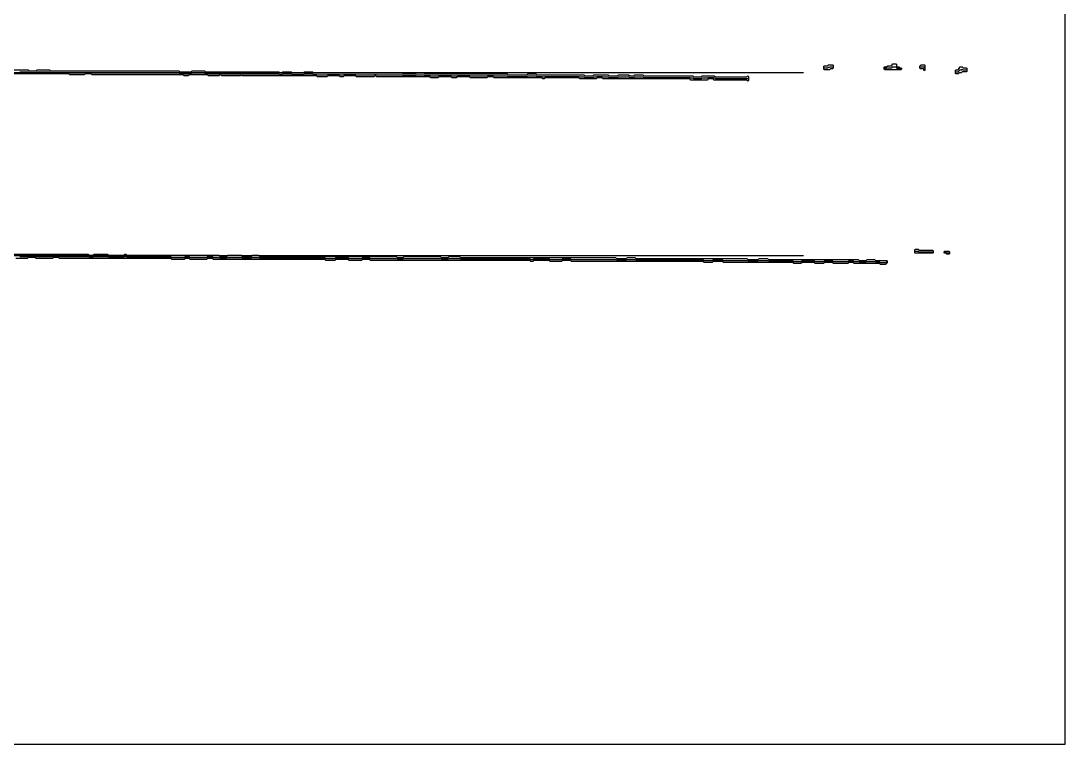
# Model space of a CAD drawing. Extents: x 0 to 57.2, y 0 to 39.6.
# Drawn here: x 28.58 to 57.16, y 0 to 19.8 of the extents above; entities that cross this region are included whole.
import ezdxf

# ---------------------------------------------------------------- set-up
doc = ezdxf.new("R2010")
doc.units = 13
for name, color, linetype in [('DESIGN_SCAN_PATH', 5, 'Continuous'), ('SEM_FRAME', 8, 'Continuous'), ('SEM_OBSERVED_CENTERLINES', 3, 'Continuous'), ('SEM_OBSERVED_CONTOURS', 2, 'Continuous')]:
    doc.layers.add(name, color=color, linetype=linetype)

msp = doc.modelspace()

# ---------------------------------------------------------------- linework, layer by layer
at = {"layer": 'DESIGN_SCAN_PATH'}
for points in [[(0, 18.39269), (50, 18.39269)], [(50, 13.36889), (0, 13.36889)]]:
    msp.add_lwpolyline(points, dxfattribs=at)
at = {"layer": 'SEM_FRAME'}
msp.add_lwpolyline([(0, 0), (57.15968, 0), (57.15968, 39.60429), (0, 39.60429)], close=True, dxfattribs=at)
at = {"layer": 'SEM_OBSERVED_CENTERLINES'}
for points in [[(28.55193, 18.406645), (28.57984, 18.406645), (28.60775, 18.406645), (28.63566, 18.406645), (28.66357, 18.406645), (28.69148, 18.406645), (28.71939, 18.406645), (28.7473, 18.406645), (28.77521, 18.406645), (28.80312, 18.39269), (28.83103, 18.39269), (28.85894, 18.39269), (28.88685, 18.39269), (28.91476, 18.39269), (28.94267, 18.39269), (28.97058, 18.39269), (28.99849, 18.39269), (29.0264, 18.406645), (29.05431, 18.406645), (29.08222, 18.406645), (29.11013, 18.406645), (29.13804, 18.406645), (29.16595, 18.406645), (29.19386, 18.406645), (29.22177, 18.406645), (29.24968, 18.406645), (29.27759, 18.406645), (29.3055, 18.406645), (29.33341, 18.406645), (29.36132, 18.406645), (29.38923, 18.39269), (29.41714, 18.39269), (29.44505, 18.39269), (29.47296, 18.39269), (29.50087, 18.39269), (29.52878, 18.39269), (29.55669, 18.39269), (29.5846, 18.39269), (29.61251, 18.39269), (29.64042, 18.39269), (29.66833, 18.39269), (29.69624, 18.39269), (29.72415, 18.39269), (29.75206, 18.39269), (29.77997, 18.39269), (29.80788, 18.39269), (29.83579, 18.39269), (29.8637, 18.39269), (29.89161, 18.39269), (29.91952, 18.378735), (29.94743, 18.378735), (29.97534, 18.378735), (30.00325, 18.378735), (30.03116, 18.378735), (30.05907, 18.378735), (30.08698, 18.378735), (30.11489, 18.378735), (30.1428, 18.378735), (30.17071, 18.378735), (30.19862, 18.378735), (30.22653, 18.378735), (30.25444, 18.378735), (30.28235, 18.378735), (30.31026, 18.378735), (30.33817, 18.39269), (30.36608, 18.39269), (30.39399, 18.39269), (30.4219, 18.39269), (30.44981, 18.39269), (30.47772, 18.39269), (30.50563, 18.39269), (30.53354, 18.378735), (30.56145, 18.378735), (30.58936, 18.378735), (30.61727, 18.378735), (30.64518, 18.378735), (30.67309, 18.378735), (30.701, 18.378735), (30.72891, 18.378735), (30.75682, 18.378735), (30.78473, 18.378735), (30.81264, 18.378735), (30.84055, 18.378735), (30.86846, 18.378735), (30.89637, 18.378735), (30.92428, 18.378735), (30.95219, 18.378735), (30.9801, 18.378735), (31.00801, 18.378735), (31.03592, 18.378735), (31.06383, 18.378735), (31.09174, 18.378735), (31.11965, 18.378735), (31.14756, 18.378735), (31.17547, 18.378735), (31.20338, 18.378735), (31.23129, 18.378735), (31.2592, 18.378735), (31.28711, 18.378735), (31.31502, 18.378735), (31.34293, 18.378735), (31.37084, 18.378735), (31.39875, 18.378735), (31.42666, 18.378735), (31.45457, 18.378735), (31.48248, 18.378735), (31.51039, 18.378735), (31.5383, 18.378735), (31.56621, 18.378735), (31.59412, 18.378735), (31.62203, 18.378735), (31.64994, 18.378735), (31.67785, 18.378735), (31.70576, 18.378735), (31.73367, 18.378735), (31.76158, 18.378735), (31.78949, 18.378735), (31.8174, 18.378735), (31.84531, 18.378735), (31.87322, 18.378735), (31.90113, 18.378735), (31.92904, 18.378735), (31.95695, 18.378735), (31.98486, 18.378735), (32.01277, 18.378735), (32.04068, 18.378735), (32.06859, 18.378735), (32.0965, 18.378735), (32.12441, 18.378735), (32.15232, 18.378735), (32.18023, 18.378735), (32.20814, 18.378735), (32.23605, 18.378735), (32.26396, 18.378735), (32.29187, 18.378735), (32.31978, 18.378735), (32.34769, 18.378735), (32.3756, 18.378735), (32.40351, 18.378735), (32.43142, 18.378735), (32.45933, 18.378735), (32.48724, 18.378735), (32.51515, 18.378735), (32.54306, 18.378735), (32.57097, 18.378735), (32.59888, 18.378735), (32.62679, 18.378735), (32.6547, 18.378735), (32.68261, 18.378735), (32.71052, 18.378735), (32.73843, 18.378735), (32.76634, 18.378735), (32.79425, 18.378735), (32.82216, 18.378735), (32.85007, 18.378735), (32.87798, 18.378735), (32.90589, 18.378735), (32.9338, 18.36478), (32.96171, 18.36478), (32.98962, 18.36478), (33.01753, 18.36478), (33.04544, 18.350825), (33.07335, 18.350825), (33.10126, 18.350825), (33.12917, 18.350825), (33.15708, 18.350825), (33.18499, 18.36478), (33.2129, 18.36478), (33.24081, 18.36478), (33.26872, 18.378735), (33.29663, 18.378735), (33.32454, 18.378735), (33.35245, 18.378735), (33.38036, 18.378735), (33.40827, 18.378735), (33.43618, 18.378735), (33.46409, 18.378735), (33.492, 18.378735), (33.51991, 18.378735), (33.54782, 18.378735), (33.57573, 18.378735), (33.60364, 18.378735), (33.63155, 18.36478), (33.65946, 18.36478), (33.68737, 18.36478), (33.71528, 18.350825), (33.74319, 18.350825), (33.7711, 18.350825), (33.79901, 18.350825), (33.82692, 18.350825), (33.85483, 18.350825), (33.88274, 18.350825), (33.91065, 18.350825), (33.93856, 18.350825), (33.96647, 18.350825), (33.99438, 18.350825), (34.02229, 18.36478), (34.0502, 18.36478), (34.07811, 18.350825), (34.10602, 18.350825), (34.13393, 18.350825), (34.16184, 18.350825), (34.18975, 18.350825), (34.21766, 18.350825), (34.24557, 18.350825), (34.27348, 18.350825), (34.30139, 18.350825), (34.3293, 18.350825), (34.35721, 18.350825), (34.38512, 18.350825), (34.41303, 18.350825), (34.44094, 18.350825), (34.46885, 18.350825), (34.49676, 18.350825), (34.52467, 18.350825), (34.55258, 18.350825), (34.58049, 18.350825), (34.6084, 18.36478), (34.63631, 18.350825), (34.66422, 18.350825), (34.69213, 18.350825), (34.72004, 18.350825), (34.74795, 18.350825), (34.77586, 18.350825), (34.80377, 18.350825), (34.83168, 18.350825), (34.85959, 18.350825), (34.8875, 18.350825), (34.91541, 18.350825), (34.94332, 18.350825), (34.97123, 18.350825), (34.99914, 18.350825), (35.02705, 18.350825), (35.05496, 18.350825), (35.08287, 18.350825), (35.11078, 18.350825), (35.13869, 18.350825), (35.1666, 18.350825), (35.19451, 18.350825), (35.22242, 18.350825), (35.25033, 18.350825), (35.27824, 18.350825), (35.30615, 18.350825), (35.33406, 18.350825), (35.36197, 18.350825), (35.38988, 18.350825), (35.41779, 18.350825), (35.4457, 18.350825), (35.47361, 18.350825), (35.50152, 18.350825), (35.52943, 18.350825), (35.55734, 18.350825), (35.58525, 18.350825), (35.61316, 18.350825), (35.64107, 18.350825), (35.66898, 18.33687), (35.69689, 18.33687), (35.7248, 18.33687), (35.75271, 18.350825), (35.78062, 18.350825), (35.80853, 18.350825), (35.83644, 18.350825), (35.86435, 18.350825), (35.89226, 18.350825), (35.92017, 18.350825), (35.94808, 18.350825), (35.97599, 18.350825), (36.0039, 18.33687), (36.03181, 18.33687), (36.05972, 18.33687), (36.08763, 18.33687), (36.11554, 18.33687), (36.14345, 18.33687), (36.17136, 18.33687), (36.19927, 18.33687), (36.22718, 18.33687), (36.25509, 18.33687), (36.283, 18.33687), (36.31091, 18.33687), (36.33882, 18.350825), (36.36673, 18.350825), (36.39464, 18.350825), (36.42255, 18.350825), (36.45046, 18.350825), (36.47837, 18.350825), (36.50628, 18.350825), (36.53419, 18.350825), (36.5621, 18.350825), (36.59001, 18.33687), (36.61792, 18.33687), (36.64583, 18.33687), (36.67374, 18.33687), (36.70165, 18.322915), (36.72956, 18.322915), (36.75747, 18.322915), (36.78538, 18.322915), (36.81329, 18.322915), (36.8412, 18.322915), (36.86911, 18.322915), (36.89702, 18.322915), (36.92493, 18.322915), (36.95284, 18.322915), (36.98075, 18.33687), (37.00866, 18.33687), (37.03657, 18.33687), (37.06448, 18.33687), (37.09239, 18.33687), (37.1203, 18.33687), (37.14821, 18.33687), (37.17612, 18.33687), (37.20403, 18.33687), (37.23194, 18.33687), (37.25985, 18.33687), (37.28776, 18.33687), (37.31567, 18.322915), (37.34358, 18.322915), (37.37149, 18.322915), (37.3994, 18.322915), (37.42731, 18.33687), (37.45522, 18.33687), (37.48313, 18.33687), (37.51104, 18.33687), (37.53895, 18.33687), (37.56686, 18.33687), (37.59477, 18.33687), (37.62268, 18.33687), (37.65059, 18.33687), (37.6785, 18.33687), (37.70641, 18.33687), (37.73432, 18.33687), (37.76223, 18.322915), (37.79014, 18.322915), (37.81805, 18.322915), (37.84596, 18.322915), (37.87387, 18.322915), (37.90178, 18.322915), (37.92969, 18.322915), (37.9576, 18.322915), (37.98551, 18.322915), (38.01342, 18.322915), (38.04133, 18.322915), (38.06924, 18.322915), (38.09715, 18.322915), (38.12506, 18.322915), (38.15297, 18.322915), (38.18088, 18.322915), (38.20879, 18.322915), (38.2367, 18.322915), (38.26461, 18.33687), (38.29252, 18.33687), (38.32043, 18.322915), (38.34834, 18.322915), (38.37625, 18.322915), (38.40416, 18.322915), (38.43207, 18.322915), (38.45998, 18.322915), (38.48789, 18.322915), (38.5158, 18.322915), (38.54371, 18.322915), (38.57162, 18.322915), (38.59953, 18.322915), (38.62744, 18.322915), (38.65535, 18.322915), (38.68326, 18.322915), (38.71117, 18.322915), (38.73908, 18.322915), (38.76699, 18.322915), (38.7949, 18.322915), (38.82281, 18.322915), (38.85072, 18.322915), (38.87863, 18.322915), (38.90654, 18.322915), (38.93445, 18.322915), (38.96236, 18.322915), (38.99027, 18.322915), (39.01818, 18.322915), (39.04609, 18.30896), (39.074, 18.30896), (39.10191, 18.30896), (39.12982, 18.30896), (39.15773, 18.30896), (39.18564, 18.30896), (39.21355, 18.30896), (39.24146, 18.30896), (39.26937, 18.30896), (39.29728, 18.30896), (39.32519, 18.30896), (39.3531, 18.30896), (39.38101, 18.30896), (39.40892, 18.322915), (39.43683, 18.322915), (39.46474, 18.322915), (39.49265, 18.322915), (39.52056, 18.322915), (39.54847, 18.322915), (39.57638, 18.322915), (39.60429, 18.322915), (39.6322, 18.30896), (39.66011, 18.30896), (39.68802, 18.30896), (39.71593, 18.30896), (39.74384, 18.30896), (39.77175, 18.30896), (39.79966, 18.295005), (39.82757, 18.295005), (39.85548, 18.295005), (39.88339, 18.295005), (39.9113, 18.295005), (39.93921, 18.295005), (39.96712, 18.295005), (39.99503, 18.295005), (40.02294, 18.30896), (40.05085, 18.30896), (40.07876, 18.30896), (40.10667, 18.30896), (40.13458, 18.30896), (40.16249, 18.30896), (40.1904, 18.30896), (40.21831, 18.30896), (40.24622, 18.30896), (40.27413, 18.30896), (40.30204, 18.30896), (40.32995, 18.30896), (40.35786, 18.30896), (40.38577, 18.295005), (40.41368, 18.295005), (40.44159, 18.295005), (40.4695, 18.295005), (40.49741, 18.295005), (40.52532, 18.30896), (40.55323, 18.30896), (40.58114, 18.30896), (40.60905, 18.30896), (40.63696, 18.30896), (40.66487, 18.30896), (40.69278, 18.30896), (40.72069, 18.30896), (40.7486, 18.30896), (40.77651, 18.30896), (40.80442, 18.30896), (40.83233, 18.30896), (40.86024, 18.30896), (40.88815, 18.295005), (40.91606, 18.295005), (40.94397, 18.295005), (40.97188, 18.295005), (40.99979, 18.295005), (41.0277, 18.295005), (41.05561, 18.295005), (41.08352, 18.295005), (41.11143, 18.295005), (41.13934, 18.295005), (41.16725, 18.295005), (41.19516, 18.295005), (41.22307, 18.295005), (41.25098, 18.295005), (41.27889, 18.295005), (41.3068, 18.295005), (41.33471, 18.295005), (41.36262, 18.30896), (41.39053, 18.30896), (41.41844, 18.30896), (41.44635, 18.30896), (41.47426, 18.30896), (41.50217, 18.30896), (41.53008, 18.295005), (41.55799, 18.295005), (41.5859, 18.295005), (41.61381, 18.295005), (41.64172, 18.295005), (41.66963, 18.295005), (41.69754, 18.295005), (41.72545, 18.295005), (41.75336, 18.295005), (41.78127, 18.295005), (41.80918, 18.295005), (41.83709, 18.295005), (41.865, 18.295005), (41.89291, 18.295005), (41.92082, 18.28105), (41.94873, 18.28105), (41.97664, 18.28105), (42.00455, 18.28105), (42.03246, 18.28105), (42.06037, 18.28105), (42.08828, 18.28105), (42.11619, 18.28105), (42.1441, 18.28105), (42.17201, 18.28105), (42.19992, 18.28105), (42.22783, 18.28105), (42.25574, 18.28105), (42.28365, 18.28105), (42.31156, 18.28105), (42.33947, 18.28105), (42.36738, 18.28105), (42.39529, 18.28105), (42.4232, 18.28105), (42.45111, 18.295005), (42.47902, 18.295005), (42.50693, 18.295005), (42.53484, 18.295005), (42.56275, 18.295005), (42.59066, 18.295005), (42.61857, 18.295005), (42.64648, 18.295005), (42.67439, 18.295005), (42.7023, 18.28105), (42.73021, 18.28105), (42.75812, 18.28105), (42.78603, 18.28105), (42.81394, 18.28105), (42.84185, 18.28105), (42.86976, 18.267095), (42.89767, 18.267095), (42.92558, 18.28105), (42.95349, 18.28105), (42.9814, 18.28105), (43.00931, 18.28105), (43.03722, 18.28105), (43.06513, 18.28105), (43.09304, 18.28105), (43.12095, 18.28105), (43.14886, 18.28105), (43.17677, 18.28105), (43.20468, 18.28105), (43.23259, 18.28105), (43.2605, 18.28105), (43.28841, 18.28105), (43.31632, 18.28105), (43.34423, 18.28105), (43.37214, 18.28105), (43.40005, 18.28105), (43.42796, 18.28105), (43.45587, 18.28105), (43.48378, 18.28105), (43.51169, 18.28105), (43.5396, 18.28105), (43.56751, 18.28105), (43.59542, 18.28105), (43.62333, 18.28105), (43.65124, 18.28105), (43.67915, 18.28105), (43.70706, 18.28105), (43.73497, 18.28105), (43.76288, 18.28105), (43.79079, 18.28105), (43.8187, 18.28105), (43.84661, 18.28105), (43.87452, 18.267095), (43.90243, 18.267095), (43.93034, 18.267095), (43.95825, 18.267095), (43.98616, 18.267095), (44.01407, 18.25314), (44.04198, 18.25314), (44.06989, 18.25314), (44.0978, 18.25314), (44.12571, 18.25314), (44.15362, 18.25314), (44.18153, 18.25314), (44.20944, 18.25314), (44.23735, 18.25314), (44.26526, 18.267095), (44.29317, 18.267095), (44.32108, 18.267095), (44.34899, 18.28105), (44.3769, 18.28105), (44.40481, 18.28105), (44.43272, 18.28105), (44.46063, 18.28105), (44.48854, 18.28105), (44.51645, 18.267095), (44.54436, 18.267095), (44.57227, 18.267095), (44.60018, 18.267095), (44.62809, 18.267095), (44.656, 18.267095), (44.68391, 18.25314), (44.71182, 18.25314), (44.73973, 18.25314), (44.76764, 18.25314), (44.79555, 18.25314), (44.82346, 18.25314), (44.85137, 18.25314), (44.87928, 18.25314), (44.90719, 18.25314), (44.9351, 18.267095), (44.96301, 18.267095), (44.99092, 18.267095), (45.01883, 18.267095), (45.04674, 18.267095), (45.07465, 18.267095), (45.10256, 18.267095), (45.13047, 18.267095), (45.15838, 18.267095), (45.18629, 18.267095), (45.2142, 18.267095), (45.24211, 18.25314), (45.27002, 18.25314), (45.29793, 18.25314), (45.32584, 18.25314), (45.35375, 18.25314), (45.38166, 18.267095), (45.40957, 18.267095), (45.43748, 18.267095), (45.46539, 18.267095), (45.4933, 18.267095), (45.52121, 18.267095), (45.54912, 18.267095), (45.57703, 18.267095), (45.60494, 18.267095), (45.63285, 18.25314), (45.66076, 18.25314), (45.68867, 18.25314), (45.71658, 18.25314), (45.74449, 18.25314), (45.7724, 18.25314), (45.80031, 18.25314), (45.82822, 18.25314), (45.85613, 18.25314), (45.88404, 18.25314), (45.91195, 18.25314), (45.93986, 18.25314), (45.96777, 18.25314), (45.99568, 18.25314), (46.02359, 18.25314), (46.0515, 18.25314), (46.07941, 18.25314), (46.10732, 18.25314), (46.13523, 18.25314), (46.16314, 18.25314), (46.19105, 18.25314), (46.21896, 18.25314), (46.24687, 18.25314), (46.27478, 18.25314), (46.30269, 18.25314), (46.3306, 18.25314), (46.35851, 18.25314), (46.38642, 18.25314), (46.41433, 18.25314), (46.44224, 18.25314), (46.47015, 18.25314), (46.49806, 18.25314), (46.52597, 18.25314), (46.55388, 18.25314), (46.58179, 18.25314), (46.6097, 18.25314), (46.63761, 18.25314), (46.66552, 18.25314), (46.69343, 18.25314), (46.72134, 18.25314), (46.74925, 18.25314), (46.77716, 18.25314), (46.80507, 18.25314), (46.83298, 18.25314), (46.86089, 18.25314), (46.8888, 18.25314), (46.91671, 18.239185), (46.94462, 18.239185), (46.97253, 18.239185), (47.00044, 18.22523), (47.02835, 18.22523), (47.05626, 18.22523), (47.08417, 18.22523), (47.11208, 18.22523), (47.13999, 18.22523), (47.1679, 18.22523), (47.19581, 18.22523), (47.22372, 18.239185), (47.25163, 18.239185), (47.27954, 18.239185), (47.30745, 18.239185), (47.33536, 18.239185), (47.36327, 18.239185), (47.39118, 18.25314), (47.41909, 18.25314), (47.447, 18.25314), (47.47491, 18.25314), (47.50282, 18.25314), (47.53073, 18.25314), (47.55864, 18.239185), (47.58655, 18.22523), (47.61446, 18.22523), (47.64237, 18.22523), (47.67028, 18.22523), (47.69819, 18.22523), (47.7261, 18.22523), (47.75401, 18.22523), (47.78192, 18.22523), (47.80983, 18.22523), (47.83774, 18.22523), (47.86565, 18.22523), (47.89356, 18.22523), (47.92147, 18.22523), (47.94938, 18.22523), (47.97729, 18.22523), (48.0052, 18.22523), (48.03311, 18.22523), (48.06102, 18.22523), (48.08893, 18.22523), (48.11684, 18.22523), (48.14475, 18.22523), (48.17266, 18.22523), (48.20057, 18.22523), (48.22848, 18.22523), (48.25639, 18.22523), (48.2843, 18.22523), (48.31221, 18.22523), (48.34012, 18.22523), (48.36803, 18.22523), (48.39594, 18.22523), (48.42385, 18.22523), (48.45176, 18.22523), (48.47967, 18.22523)], [(50.57292, 18.518285), (50.60083, 18.518285), (50.62874, 18.518285), (50.65665, 18.518285), (50.68456, 18.53224), (50.71247, 18.53224), (50.74038, 18.546195), (50.76829, 18.546195), (50.7962, 18.546195)], [(52.21961, 18.50433), (52.24752, 18.50433), (52.27543, 18.50433), (52.30334, 18.518285), (52.33125, 18.518285), (52.35916, 18.518285), (52.38707, 18.518285), (52.41498, 18.518285), (52.44289, 18.546195), (52.4708, 18.546195), (52.49871, 18.546195), (52.52662, 18.546195), (52.55453, 18.50433), (52.58244, 18.50433), (52.61035, 18.50433), (52.63826, 18.490375), (52.66617, 18.490375)], [(53.19646, 18.53224), (53.22437, 18.546195), (53.25228, 18.546195), (53.28019, 18.546195), (53.3081, 18.518285)], [(54.17331, 18.406645), (54.20122, 18.406645), (54.22913, 18.406645), (54.25704, 18.434555), (54.28495, 18.462465), (54.31286, 18.462465), (54.34077, 18.47642), (54.36868, 18.462465), (54.39659, 18.462465), (54.4245, 18.462465), (54.45241, 18.462465)], [(53.05691, 13.494485), (53.08482, 13.494485), (53.11273, 13.494485), (53.14064, 13.494485), (53.16855, 13.48053), (53.19646, 13.48053), (53.22437, 13.48053), (53.25228, 13.48053), (53.28019, 13.48053), (53.3081, 13.48053), (53.33601, 13.48053), (53.36392, 13.48053), (53.39183, 13.48053), (53.41974, 13.48053), (53.44765, 13.48053), (53.47556, 13.48053), (53.50347, 13.48053), (53.53138, 13.48053)], [(53.8663, 13.466575), (53.89421, 13.466575), (53.92212, 13.45262), (53.95003, 13.45262), (53.97794, 13.45262)], [(28.55193, 13.354935), (28.57984, 13.354935), (28.60775, 13.354935), (28.63566, 13.354935), (28.66357, 13.354935), (28.69148, 13.354935), (28.71939, 13.354935), (28.7473, 13.354935), (28.77521, 13.36889), (28.80312, 13.36889), (28.83103, 13.36889), (28.85894, 13.36889), (28.88685, 13.36889), (28.91476, 13.36889), (28.94267, 13.36889), (28.97058, 13.36889), (28.99849, 13.354935), (29.0264, 13.354935), (29.05431, 13.354935), (29.08222, 13.354935), (29.11013, 13.354935), (29.13804, 13.354935), (29.16595, 13.354935), (29.19386, 13.354935), (29.22177, 13.354935), (29.24968, 13.354935), (29.27759, 13.354935), (29.3055, 13.354935), (29.33341, 13.354935), (29.36132, 13.354935), (29.38923, 13.354935), (29.41714, 13.354935), (29.44505, 13.354935), (29.47296, 13.36889), (29.50087, 13.36889), (29.52878, 13.36889), (29.55669, 13.36889), (29.5846, 13.36889), (29.61251, 13.36889), (29.64042, 13.354935), (29.66833, 13.354935), (29.69624, 13.354935), (29.72415, 13.354935), (29.75206, 13.354935), (29.77997, 13.354935), (29.80788, 13.354935), (29.83579, 13.354935), (29.8637, 13.354935), (29.89161, 13.354935), (29.91952, 13.354935), (29.94743, 13.354935), (29.97534, 13.354935), (30.00325, 13.354935), (30.03116, 13.354935), (30.05907, 13.354935), (30.08698, 13.354935), (30.11489, 13.354935), (30.1428, 13.354935), (30.17071, 13.354935), (30.19862, 13.354935), (30.22653, 13.354935), (30.25444, 13.354935), (30.28235, 13.354935), (30.31026, 13.354935), (30.33817, 13.354935), (30.36608, 13.354935), (30.39399, 13.354935), (30.4219, 13.354935), (30.44981, 13.34098), (30.47772, 13.34098), (30.50563, 13.34098), (30.53354, 13.34098), (30.56145, 13.34098), (30.58936, 13.354935), (30.61727, 13.354935), (30.64518, 13.354935), (30.67309, 13.354935), (30.701, 13.354935), (30.72891, 13.354935), (30.75682, 13.354935), (30.78473, 13.354935), (30.81264, 13.354935), (30.84055, 13.354935), (30.86846, 13.354935), (30.89637, 13.354935), (30.92428, 13.354935), (30.95219, 13.354935), (30.9801, 13.34098), (31.00801, 13.34098), (31.03592, 13.34098), (31.06383, 13.34098), (31.09174, 13.34098), (31.11965, 13.34098), (31.14756, 13.34098), (31.17547, 13.34098), (31.20338, 13.34098), (31.23129, 13.34098), (31.2592, 13.34098), (31.28711, 13.34098), (31.31502, 13.34098), (31.34293, 13.34098), (31.37084, 13.34098), (31.39875, 13.34098), (31.42666, 13.354935), (31.45457, 13.354935), (31.48248, 13.34098), (31.51039, 13.34098), (31.5383, 13.34098), (31.56621, 13.34098), (31.59412, 13.34098), (31.62203, 13.34098), (31.64994, 13.34098), (31.67785, 13.34098), (31.70576, 13.34098), (31.73367, 13.34098), (31.76158, 13.34098), (31.78949, 13.34098), (31.8174, 13.34098), (31.84531, 13.34098), (31.87322, 13.34098), (31.90113, 13.34098), (31.92904, 13.34098), (31.95695, 13.34098), (31.98486, 13.34098), (32.01277, 13.34098), (32.04068, 13.34098), (32.06859, 13.34098), (32.0965, 13.34098), (32.12441, 13.34098), (32.15232, 13.34098), (32.18023, 13.34098), (32.20814, 13.34098), (32.23605, 13.34098), (32.26396, 13.34098), (32.29187, 13.34098), (32.31978, 13.34098), (32.34769, 13.34098), (32.3756, 13.34098), (32.40351, 13.34098), (32.43142, 13.34098), (32.45933, 13.34098), (32.48724, 13.34098), (32.51515, 13.34098), (32.54306, 13.34098), (32.57097, 13.34098), (32.59888, 13.34098), (32.62679, 13.34098), (32.6547, 13.34098), (32.68261, 13.34098), (32.71052, 13.327025), (32.73843, 13.327025), (32.76634, 13.327025), (32.79425, 13.327025), (32.82216, 13.327025), (32.85007, 13.327025), (32.87798, 13.327025), (32.90589, 13.327025), (32.9338, 13.327025), (32.96171, 13.327025), (32.98962, 13.327025), (33.01753, 13.327025), (33.04544, 13.327025), (33.07335, 13.34098), (33.10126, 13.34098), (33.12917, 13.34098), (33.15708, 13.34098), (33.18499, 13.34098), (33.2129, 13.327025), (33.24081, 13.327025), (33.26872, 13.327025), (33.29663, 13.327025), (33.32454, 13.327025), (33.35245, 13.327025), (33.38036, 13.327025), (33.40827, 13.327025), (33.43618, 13.327025), (33.46409, 13.327025), (33.492, 13.327025), (33.51991, 13.327025), (33.54782, 13.327025), (33.57573, 13.327025), (33.60364, 13.327025), (33.63155, 13.327025), (33.65946, 13.327025), (33.68737, 13.34098), (33.71528, 13.34098), (33.74319, 13.34098), (33.7711, 13.34098), (33.79901, 13.34098), (33.82692, 13.34098), (33.85483, 13.327025), (33.88274, 13.327025), (33.91065, 13.327025), (33.93856, 13.327025), (33.96647, 13.327025), (33.99438, 13.327025), (34.02229, 13.31307), (34.0502, 13.31307), (34.07811, 13.31307), (34.10602, 13.31307), (34.13393, 13.31307), (34.16184, 13.31307), (34.18975, 13.31307), (34.21766, 13.31307), (34.24557, 13.327025), (34.27348, 13.327025), (34.30139, 13.327025), (34.3293, 13.327025), (34.35721, 13.327025), (34.38512, 13.327025), (34.41303, 13.327025), (34.44094, 13.327025), (34.46885, 13.327025), (34.49676, 13.327025), (34.52467, 13.327025), (34.55258, 13.327025), (34.58049, 13.327025), (34.6084, 13.327025), (34.63631, 13.31307), (34.66422, 13.31307), (34.69213, 13.31307), (34.72004, 13.31307), (34.74795, 13.31307), (34.77586, 13.31307), (34.80377, 13.31307), (34.83168, 13.31307), (34.85959, 13.31307), (34.8875, 13.31307), (34.91541, 13.327025), (34.94332, 13.327025), (34.97123, 13.327025), (34.99914, 13.327025), (35.02705, 13.327025), (35.05496, 13.327025), (35.08287, 13.327025), (35.11078, 13.31307), (35.13869, 13.31307), (35.1666, 13.31307), (35.19451, 13.31307), (35.22242, 13.31307), (35.25033, 13.31307), (35.27824, 13.31307), (35.30615, 13.31307), (35.33406, 13.31307), (35.36197, 13.31307), (35.38988, 13.31307), (35.41779, 13.31307), (35.4457, 13.31307), (35.47361, 13.31307), (35.50152, 13.31307), (35.52943, 13.31307), (35.55734, 13.31307), (35.58525, 13.31307), (35.61316, 13.31307), (35.64107, 13.31307), (35.66898, 13.31307), (35.69689, 13.31307), (35.7248, 13.31307), (35.75271, 13.31307), (35.78062, 13.31307), (35.80853, 13.31307), (35.83644, 13.31307), (35.86435, 13.31307), (35.89226, 13.31307), (35.92017, 13.31307), (35.94808, 13.31307), (35.97599, 13.31307), (36.0039, 13.31307), (36.03181, 13.31307), (36.05972, 13.31307), (36.08763, 13.31307), (36.11554, 13.31307), (36.14345, 13.31307), (36.17136, 13.31307), (36.19927, 13.31307), (36.22718, 13.31307), (36.25509, 13.31307), (36.283, 13.31307), (36.31091, 13.31307), (36.33882, 13.31307), (36.36673, 13.31307), (36.39464, 13.31307), (36.42255, 13.31307), (36.45046, 13.31307), (36.47837, 13.31307), (36.50628, 13.31307), (36.53419, 13.31307), (36.5621, 13.31307), (36.59001, 13.31307), (36.61792, 13.31307), (36.64583, 13.31307), (36.67374, 13.31307), (36.70165, 13.31307), (36.72956, 13.31307), (36.75747, 13.31307), (36.78538, 13.31307), (36.81329, 13.31307), (36.8412, 13.31307), (36.86911, 13.31307), (36.89702, 13.31307), (36.92493, 13.299115), (36.95284, 13.299115), (36.98075, 13.299115), (37.00866, 13.299115), (37.03657, 13.299115), (37.06448, 13.299115), (37.09239, 13.299115), (37.1203, 13.299115), (37.14821, 13.299115), (37.17612, 13.299115), (37.20403, 13.31307), (37.23194, 13.31307), (37.25985, 13.31307), (37.28776, 13.31307), (37.31567, 13.31307), (37.34358, 13.31307), (37.37149, 13.31307), (37.3994, 13.31307), (37.42731, 13.31307), (37.45522, 13.31307), (37.48313, 13.31307), (37.51104, 13.31307), (37.53895, 13.31307), (37.56686, 13.299115), (37.59477, 13.299115), (37.62268, 13.299115), (37.65059, 13.299115), (37.6785, 13.299115), (37.70641, 13.299115), (37.73432, 13.299115), (37.76223, 13.299115), (37.79014, 13.299115), (37.81805, 13.299115), (37.84596, 13.299115), (37.87387, 13.299115), (37.90178, 13.299115), (37.92969, 13.31307), (37.9576, 13.31307), (37.98551, 13.31307), (38.01342, 13.31307), (38.04133, 13.31307), (38.06924, 13.31307), (38.09715, 13.31307), (38.12506, 13.31307), (38.15297, 13.299115), (38.18088, 13.299115), (38.20879, 13.299115), (38.2367, 13.299115), (38.26461, 13.299115), (38.29252, 13.299115), (38.32043, 13.299115), (38.34834, 13.299115), (38.37625, 13.299115), (38.40416, 13.299115), (38.43207, 13.299115), (38.45998, 13.299115), (38.48789, 13.299115), (38.5158, 13.299115), (38.54371, 13.299115), (38.57162, 13.299115), (38.59953, 13.299115), (38.62744, 13.299115), (38.65535, 13.299115), (38.68326, 13.299115), (38.71117, 13.299115), (38.73908, 13.299115), (38.76699, 13.299115), (38.7949, 13.299115), (38.82281, 13.299115), (38.85072, 13.299115), (38.87863, 13.28516), (38.90654, 13.28516), (38.93445, 13.28516), (38.96236, 13.28516), (38.99027, 13.28516), (39.01818, 13.28516), (39.04609, 13.28516), (39.074, 13.299115), (39.10191, 13.299115), (39.12982, 13.299115), (39.15773, 13.299115), (39.18564, 13.299115), (39.21355, 13.299115), (39.24146, 13.299115), (39.26937, 13.299115), (39.29728, 13.299115), (39.32519, 13.299115), (39.3531, 13.299115), (39.38101, 13.299115), (39.40892, 13.299115), (39.43683, 13.299115), (39.46474, 13.299115), (39.49265, 13.299115), (39.52056, 13.299115), (39.54847, 13.299115), (39.57638, 13.299115), (39.60429, 13.299115), (39.6322, 13.299115), (39.66011, 13.299115), (39.68802, 13.299115), (39.71593, 13.299115), (39.74384, 13.299115), (39.77175, 13.299115), (39.79966, 13.299115), (39.82757, 13.299115), (39.85548, 13.299115), (39.88339, 13.299115), (39.9113, 13.299115), (39.93921, 13.299115), (39.96712, 13.299115), (39.99503, 13.299115), (40.02294, 13.299115), (40.05085, 13.299115), (40.07876, 13.28516), (40.10667, 13.28516), (40.13458, 13.28516), (40.16249, 13.28516), (40.1904, 13.28516), (40.21831, 13.28516), (40.24622, 13.28516), (40.27413, 13.28516), (40.30204, 13.299115), (40.32995, 13.299115), (40.35786, 13.299115), (40.38577, 13.299115), (40.41368, 13.299115), (40.44159, 13.299115), (40.4695, 13.299115), (40.49741, 13.299115), (40.52532, 13.299115), (40.55323, 13.299115), (40.58114, 13.299115), (40.60905, 13.28516), (40.63696, 13.28516), (40.66487, 13.28516), (40.69278, 13.28516), (40.72069, 13.28516), (40.7486, 13.28516), (40.77651, 13.28516), (40.80442, 13.28516), (40.83233, 13.28516), (40.86024, 13.28516), (40.88815, 13.28516), (40.91606, 13.28516), (40.94397, 13.28516), (40.97188, 13.28516), (40.99979, 13.28516), (41.0277, 13.28516), (41.05561, 13.28516), (41.08352, 13.28516), (41.11143, 13.28516), (41.13934, 13.28516), (41.16725, 13.28516), (41.19516, 13.28516), (41.22307, 13.28516), (41.25098, 13.28516), (41.27889, 13.28516), (41.3068, 13.28516), (41.33471, 13.28516), (41.36262, 13.28516), (41.39053, 13.28516), (41.41844, 13.28516), (41.44635, 13.28516), (41.47426, 13.28516), (41.50217, 13.28516), (41.53008, 13.28516), (41.55799, 13.28516), (41.5859, 13.28516), (41.61381, 13.28516), (41.64172, 13.28516), (41.66963, 13.28516), (41.69754, 13.28516), (41.72545, 13.28516), (41.75336, 13.28516), (41.78127, 13.28516), (41.80918, 13.28516), (41.83709, 13.28516), (41.865, 13.28516), (41.89291, 13.28516), (41.92082, 13.28516), (41.94873, 13.28516), (41.97664, 13.28516), (42.00455, 13.28516), (42.03246, 13.28516), (42.06037, 13.28516), (42.08828, 13.28516), (42.11619, 13.28516), (42.1441, 13.28516), (42.17201, 13.28516), (42.19992, 13.28516), (42.22783, 13.28516), (42.25574, 13.28516), (42.28365, 13.28516), (42.31156, 13.28516), (42.33947, 13.28516), (42.36738, 13.28516), (42.39529, 13.28516), (42.4232, 13.28516), (42.45111, 13.28516), (42.47902, 13.28516), (42.50693, 13.28516), (42.53484, 13.271205), (42.56275, 13.271205), (42.59066, 13.271205), (42.61857, 13.28516), (42.64648, 13.28516), (42.67439, 13.28516), (42.7023, 13.28516), (42.73021, 13.28516), (42.75812, 13.28516), (42.78603, 13.28516), (42.81394, 13.28516), (42.84185, 13.28516), (42.86976, 13.28516), (42.89767, 13.28516), (42.92558, 13.28516), (42.95349, 13.28516), (42.9814, 13.28516), (43.00931, 13.28516), (43.03722, 13.28516), (43.06513, 13.271205), (43.09304, 13.271205), (43.12095, 13.271205), (43.14886, 13.271205), (43.17677, 13.271205), (43.20468, 13.271205), (43.23259, 13.271205), (43.2605, 13.271205), (43.28841, 13.271205), (43.31632, 13.271205), (43.34423, 13.271205), (43.37214, 13.271205), (43.40005, 13.28516), (43.42796, 13.28516), (43.45587, 13.28516), (43.48378, 13.28516), (43.51169, 13.28516), (43.5396, 13.28516), (43.56751, 13.28516), (43.59542, 13.28516), (43.62333, 13.28516), (43.65124, 13.271205), (43.67915, 13.271205), (43.70706, 13.271205), (43.73497, 13.271205), (43.76288, 13.271205), (43.79079, 13.271205), (43.8187, 13.271205), (43.84661, 13.271205), (43.87452, 13.271205), (43.90243, 13.271205), (43.93034, 13.271205), (43.95825, 13.271205), (43.98616, 13.271205), (44.01407, 13.271205), (44.04198, 13.271205), (44.06989, 13.271205), (44.0978, 13.271205), (44.12571, 13.271205), (44.15362, 13.271205), (44.18153, 13.271205), (44.20944, 13.271205), (44.23735, 13.271205), (44.26526, 13.271205), (44.29317, 13.271205), (44.32108, 13.271205), (44.34899, 13.271205), (44.3769, 13.271205), (44.40481, 13.271205), (44.43272, 13.271205), (44.46063, 13.271205), (44.48854, 13.271205), (44.51645, 13.271205), (44.54436, 13.271205), (44.57227, 13.271205), (44.60018, 13.271205), (44.62809, 13.271205), (44.656, 13.271205), (44.68391, 13.271205), (44.71182, 13.271205), (44.73973, 13.271205), (44.76764, 13.271205), (44.79555, 13.271205), (44.82346, 13.271205), (44.85137, 13.271205), (44.87928, 13.25725), (44.90719, 13.25725), (44.9351, 13.25725), (44.96301, 13.25725), (44.99092, 13.25725), (45.01883, 13.25725), (45.04674, 13.25725), (45.07465, 13.25725), (45.10256, 13.25725), (45.13047, 13.25725), (45.15838, 13.25725), (45.18629, 13.271205), (45.2142, 13.271205), (45.24211, 13.271205), (45.27002, 13.271205), (45.29793, 13.271205), (45.32584, 13.271205), (45.35375, 13.271205), (45.38166, 13.271205), (45.40957, 13.25725), (45.43748, 13.25725), (45.46539, 13.25725), (45.4933, 13.25725), (45.52121, 13.25725), (45.54912, 13.25725), (45.57703, 13.25725), (45.60494, 13.25725), (45.63285, 13.25725), (45.66076, 13.25725), (45.68867, 13.25725), (45.71658, 13.25725), (45.74449, 13.25725), (45.7724, 13.25725), (45.80031, 13.25725), (45.82822, 13.25725), (45.85613, 13.25725), (45.88404, 13.25725), (45.91195, 13.25725), (45.93986, 13.25725), (45.96777, 13.25725), (45.99568, 13.25725), (46.02359, 13.25725), (46.0515, 13.25725), (46.07941, 13.25725), (46.10732, 13.25725), (46.13523, 13.25725), (46.16314, 13.25725), (46.19105, 13.25725), (46.21896, 13.25725), (46.24687, 13.25725), (46.27478, 13.25725), (46.30269, 13.25725), (46.3306, 13.25725), (46.35851, 13.25725), (46.38642, 13.25725), (46.41433, 13.25725), (46.44224, 13.25725), (46.47015, 13.25725), (46.49806, 13.25725), (46.52597, 13.25725), (46.55388, 13.25725), (46.58179, 13.25725), (46.6097, 13.25725), (46.63761, 13.25725), (46.66552, 13.25725), (46.69343, 13.25725), (46.72134, 13.25725), (46.74925, 13.25725), (46.77716, 13.25725), (46.80507, 13.25725), (46.83298, 13.25725), (46.86089, 13.25725), (46.8888, 13.25725), (46.91671, 13.25725), (46.94462, 13.25725), (46.97253, 13.25725), (47.00044, 13.25725), (47.02835, 13.25725), (47.05626, 13.25725), (47.08417, 13.25725), (47.11208, 13.25725), (47.13999, 13.25725), (47.1679, 13.25725), (47.19581, 13.25725), (47.22372, 13.25725), (47.25163, 13.25725), (47.27954, 13.243295), (47.30745, 13.243295), (47.33536, 13.243295), (47.36327, 13.243295), (47.39118, 13.243295), (47.41909, 13.243295), (47.447, 13.243295), (47.47491, 13.243295), (47.50282, 13.243295), (47.53073, 13.25725), (47.55864, 13.25725), (47.58655, 13.25725), (47.61446, 13.25725), (47.64237, 13.25725), (47.67028, 13.25725), (47.69819, 13.25725), (47.7261, 13.25725), (47.75401, 13.25725), (47.78192, 13.25725), (47.80983, 13.243295), (47.83774, 13.243295), (47.86565, 13.243295), (47.89356, 13.243295), (47.92147, 13.243295), (47.94938, 13.243295), (47.97729, 13.243295), (48.0052, 13.243295), (48.03311, 13.243295), (48.06102, 13.243295), (48.08893, 13.243295), (48.11684, 13.243295), (48.14475, 13.243295), (48.17266, 13.243295), (48.20057, 13.243295), (48.22848, 13.243295), (48.25639, 13.243295), (48.2843, 13.243295), (48.31221, 13.243295), (48.34012, 13.243295), (48.36803, 13.243295), (48.39594, 13.243295), (48.42385, 13.243295), (48.45176, 13.243295), (48.47967, 13.22934), (48.50758, 13.22934), (48.53549, 13.22934), (48.5634, 13.22934), (48.59131, 13.22934), (48.61922, 13.22934), (48.64713, 13.22934), (48.67504, 13.22934), (48.70295, 13.22934), (48.73086, 13.22934), (48.75877, 13.22934), (48.78668, 13.243295), (48.81459, 13.243295), (48.8425, 13.243295), (48.87041, 13.243295), (48.89832, 13.243295), (48.92623, 13.243295), (48.95414, 13.243295), (48.98205, 13.243295), (49.00996, 13.243295), (49.03787, 13.22934), (49.06578, 13.22934), (49.09369, 13.22934), (49.1216, 13.22934), (49.14951, 13.22934), (49.17742, 13.22934), (49.20533, 13.22934), (49.23324, 13.22934), (49.26115, 13.22934), (49.28906, 13.22934), (49.31697, 13.22934), (49.34488, 13.22934), (49.37279, 13.22934), (49.4007, 13.22934), (49.42861, 13.22934), (49.45652, 13.22934), (49.48443, 13.22934), (49.51234, 13.22934), (49.54025, 13.22934), (49.56816, 13.22934), (49.59607, 13.22934), (49.62398, 13.22934), (49.65189, 13.22934), (49.6798, 13.22934), (49.70771, 13.22934), (49.73562, 13.215385), (49.76353, 13.215385), (49.79144, 13.215385), (49.81935, 13.215385), (49.84726, 13.215385), (49.87517, 13.215385), (49.90308, 13.215385), (49.93099, 13.215385), (49.9589, 13.22934), (49.98681, 13.22934), (50.01472, 13.22934), (50.04263, 13.22934), (50.07054, 13.22934), (50.09845, 13.22934), (50.12636, 13.22934), (50.15427, 13.22934), (50.18218, 13.22934), (50.21009, 13.22934), (50.238, 13.22934), (50.26591, 13.22934), (50.29382, 13.22934), (50.32173, 13.215385), (50.34964, 13.215385), (50.37755, 13.215385), (50.40546, 13.215385), (50.43337, 13.215385), (50.46128, 13.215385), (50.48919, 13.215385), (50.5171, 13.215385), (50.54501, 13.215385), (50.57292, 13.22934), (50.60083, 13.22934), (50.62874, 13.22934), (50.65665, 13.22934), (50.68456, 13.22934), (50.71247, 13.22934), (50.74038, 13.22934), (50.76829, 13.22934), (50.7962, 13.22934), (50.82411, 13.215385), (50.85202, 13.215385), (50.87993, 13.215385), (50.90784, 13.215385), (50.93575, 13.215385), (50.96366, 13.215385), (50.99157, 13.215385), (51.01948, 13.215385), (51.04739, 13.215385), (51.0753, 13.215385), (51.10321, 13.215385), (51.13112, 13.215385), (51.15903, 13.215385), (51.18694, 13.215385), (51.21485, 13.215385), (51.24276, 13.22934), (51.27067, 13.22934), (51.29858, 13.22934), (51.32649, 13.22934), (51.3544, 13.22934), (51.38231, 13.215385), (51.41022, 13.215385), (51.43813, 13.215385), (51.46604, 13.215385), (51.49395, 13.215385), (51.52186, 13.20143), (51.54977, 13.20143), (51.57768, 13.20143), (51.60559, 13.20143), (51.6335, 13.20143), (51.66141, 13.20143), (51.68932, 13.20143), (51.71723, 13.20143), (51.74514, 13.215385), (51.77305, 13.215385), (51.80096, 13.215385), (51.82887, 13.215385), (51.85678, 13.215385), (51.88469, 13.215385), (51.9126, 13.215385), (51.94051, 13.215385), (51.96842, 13.20143), (51.99633, 13.20143), (52.02424, 13.20143), (52.05215, 13.20143), (52.08006, 13.20143), (52.10797, 13.187475), (52.13588, 13.187475), (52.16379, 13.187475), (52.1917, 13.187475), (52.21961, 13.187475), (52.24752, 13.187475), (52.27543, 13.20143)]]:
    msp.add_lwpolyline(points, dxfattribs=at)
at = {"layer": 'SEM_OBSERVED_CONTOURS'}
for points in [[(50.71247, 18.462465), (50.57292, 18.462465), (50.558965, 18.47642), (50.558965, 18.56015), (50.57292, 18.574105), (50.65665, 18.574105), (50.68456, 18.602015), (50.7962, 18.602015), (50.810155, 18.58806), (50.810155, 18.50433), (50.7962, 18.490375), (50.74038, 18.490375)], [(52.66617, 18.462465), (52.21961, 18.462465), (52.205655, 18.47642), (52.205655, 18.53224), (52.21961, 18.546195), (52.27543, 18.546195), (52.30334, 18.574105), (52.41498, 18.574105), (52.428935, 18.58806), (52.428935, 18.61597), (52.44289, 18.629925), (52.52662, 18.629925), (52.540575, 18.61597), (52.540575, 18.56015), (52.55453, 18.546195), (52.61035, 18.546195), (52.63826, 18.518285), (52.66617, 18.518285), (52.680125, 18.50433), (52.680125, 18.47642)], [(53.3081, 18.434555), (53.294145, 18.44851), (53.294145, 18.47642), (53.28019, 18.490375), (53.19646, 18.490375), (53.182505, 18.50433), (53.182505, 18.56015), (53.22437, 18.602015), (53.3081, 18.602015), (53.322055, 18.58806), (53.322055, 18.44851)], [(54.22913, 18.350825), (54.17331, 18.350825), (54.159355, 18.36478), (54.159355, 18.44851), (54.17331, 18.462465), (54.22913, 18.462465), (54.270995, 18.50433), (54.270995, 18.53224), (54.28495, 18.546195), (54.34077, 18.546195), (54.36868, 18.518285), (54.45241, 18.518285), (54.466365, 18.50433), (54.466365, 18.4206), (54.45241, 18.406645), (54.34077, 18.406645), (54.31286, 18.378735), (54.25704, 18.378735)], [(53.53138, 13.438665), (53.05691, 13.438665), (53.042955, 13.45262), (53.042955, 13.53635), (53.05691, 13.550305), (53.14064, 13.550305), (53.16855, 13.522395), (53.53138, 13.522395), (53.545335, 13.50844), (53.545335, 13.45262)], [(53.97794, 13.410755), (53.92212, 13.410755), (53.89421, 13.438665), (53.8663, 13.438665), (53.852345, 13.45262), (53.852345, 13.48053), (53.8663, 13.494485), (53.97794, 13.494485), (53.991895, 13.48053), (53.991895, 13.42471)]]:
    msp.add_lwpolyline(points, close=True, dxfattribs=at)
for points in [[(26.31913, 18.462465), (28.77521, 18.462465), (28.80312, 18.434555), (28.99849, 18.434555), (29.0264, 18.462465), (29.36132, 18.462465), (29.38923, 18.434555), (32.90589, 18.434555), (32.9338, 18.406645), (33.24081, 18.406645), (33.26872, 18.434555), (33.60364, 18.434555), (33.63155, 18.406645), (35.64107, 18.406645), (35.66898, 18.378735), (35.7248, 18.378735), (35.75271, 18.406645), (35.97599, 18.406645), (36.0039, 18.378735), (36.31091, 18.378735), (36.33882, 18.406645), (36.5621, 18.406645), (36.59001, 18.378735), (39.01818, 18.378735), (39.04609, 18.350825), (39.38101, 18.350825), (39.40892, 18.378735), (39.60429, 18.378735), (39.6322, 18.350825), (41.89291, 18.350825), (41.92082, 18.322915), (42.4232, 18.322915), (42.45111, 18.350825), (42.67439, 18.350825), (42.7023, 18.322915), (43.98616, 18.322915), (44.01407, 18.295005), (44.23735, 18.295005), (44.26526, 18.322915), (44.656, 18.322915), (44.68391, 18.295005), (44.90719, 18.295005), (44.9351, 18.322915), (45.2142, 18.322915), (45.24211, 18.295005), (45.35375, 18.295005), (45.38166, 18.322915), (45.60494, 18.322915), (45.63285, 18.295005), (46.97253, 18.295005), (47.00044, 18.267095), (47.19581, 18.267095), (47.22372, 18.295005), (47.55864, 18.295005), (47.58655, 18.267095), (48.45176, 18.267095), (48.47967, 18.295005), (48.493625, 18.28105), (48.493625, 18.16941), (48.47967, 18.155455), (48.45176, 18.183365), (47.55864, 18.183365), (47.53073, 18.211275), (47.39118, 18.211275), (47.36327, 18.183365), (46.91671, 18.183365), (46.8888, 18.211275), (44.51645, 18.211275), (44.48854, 18.239185), (44.34899, 18.239185), (44.32108, 18.211275), (43.87452, 18.211275), (43.84661, 18.239185), (42.92558, 18.239185), (42.89767, 18.211275), (42.86976, 18.211275), (42.84185, 18.239185), (41.53008, 18.239185), (41.50217, 18.267095), (41.36262, 18.267095), (41.33471, 18.239185), (40.88815, 18.239185), (40.86024, 18.267095), (40.52532, 18.267095), (40.49741, 18.239185), (40.38577, 18.239185), (40.35786, 18.267095), (40.02294, 18.267095), (39.99503, 18.239185), (39.79966, 18.239185), (39.77175, 18.267095), (38.32043, 18.267095), (38.29252, 18.295005), (38.26461, 18.295005), (38.2367, 18.267095), (37.76223, 18.267095), (37.73432, 18.295005), (37.42731, 18.295005), (37.3994, 18.267095), (37.31567, 18.267095), (37.28776, 18.295005), (36.98075, 18.295005), (36.95284, 18.267095), (36.70165, 18.267095), (36.67374, 18.295005), (34.63631, 18.295005), (34.6084, 18.322915), (34.58049, 18.295005), (34.07811, 18.295005), (34.0502, 18.322915), (34.02229, 18.322915), (33.99438, 18.295005), (33.71528, 18.295005), (33.68737, 18.322915), (33.18499, 18.322915), (33.15708, 18.295005), (33.04544, 18.295005), (33.01753, 18.322915), (30.53354, 18.322915), (30.50563, 18.350825), (30.33817, 18.350825), (30.31026, 18.322915), (29.91952, 18.322915), (29.89161, 18.350825), (26.87733, 18.350825)], [(26.76569, 13.410755), (30.4219, 13.410755), (30.44981, 13.382845), (30.56145, 13.382845), (30.58936, 13.410755), (30.95219, 13.410755), (30.9801, 13.382845), (31.39875, 13.382845), (31.42666, 13.410755), (31.45457, 13.410755), (31.48248, 13.382845), (33.99438, 13.382845), (34.02229, 13.354935), (34.21766, 13.354935), (34.24557, 13.382845), (34.6084, 13.382845), (34.63631, 13.354935), (34.8875, 13.354935), (34.91541, 13.382845), (35.08287, 13.382845), (35.11078, 13.354935), (38.85072, 13.354935), (38.87863, 13.327025), (39.04609, 13.327025), (39.074, 13.354935), (40.05085, 13.354935), (40.07876, 13.327025), (40.27413, 13.327025), (40.30204, 13.354935), (40.58114, 13.354935), (40.60905, 13.327025), (44.85137, 13.327025), (44.87928, 13.299115), (45.15838, 13.299115), (45.18629, 13.327025), (45.38166, 13.327025), (45.40957, 13.299115), (48.45176, 13.299115), (48.47967, 13.271205), (48.75877, 13.271205), (48.78668, 13.299115), (49.00996, 13.299115), (49.03787, 13.271205), (51.49395, 13.271205), (51.52186, 13.243295), (51.71723, 13.243295), (51.74514, 13.271205), (51.94051, 13.271205), (51.96842, 13.243295), (52.27543, 13.243295), (52.289385, 13.22934), (52.289385, 13.17352), (52.24752, 13.131655), (52.10797, 13.131655), (52.08006, 13.159565), (51.38231, 13.159565), (51.3544, 13.187475), (51.24276, 13.187475), (51.21485, 13.159565), (50.82411, 13.159565), (50.7962, 13.187475), (50.57292, 13.187475), (50.54501, 13.159565), (50.32173, 13.159565), (50.29382, 13.187475), (49.9589, 13.187475), (49.93099, 13.159565), (49.73562, 13.159565), (49.70771, 13.187475), (47.80983, 13.187475), (47.78192, 13.215385), (47.53073, 13.215385), (47.50282, 13.187475), (47.27954, 13.187475), (47.25163, 13.215385), (43.65124, 13.215385), (43.62333, 13.243295), (43.40005, 13.243295), (43.37214, 13.215385), (43.06513, 13.215385), (43.03722, 13.243295), (42.61857, 13.243295), (42.59066, 13.215385), (42.53484, 13.215385), (42.50693, 13.243295), (38.15297, 13.243295), (38.12506, 13.271205), (37.92969, 13.271205), (37.90178, 13.243295), (37.56686, 13.243295), (37.53895, 13.271205), (37.20403, 13.271205), (37.17612, 13.243295), (36.92493, 13.243295), (36.89702, 13.271205), (33.85483, 13.271205), (33.82692, 13.299115), (33.68737, 13.299115), (33.65946, 13.271205), (33.2129, 13.271205), (33.18499, 13.299115), (33.07335, 13.299115), (33.04544, 13.271205), (32.71052, 13.271205), (32.68261, 13.299115), (29.64042, 13.299115), (29.61251, 13.327025), (29.47296, 13.327025), (29.44505, 13.299115), (28.99849, 13.299115), (28.97058, 13.327025), (28.77521, 13.327025), (28.7473, 13.299115), (28.44029, 13.299115)]]:
    msp.add_lwpolyline(points, dxfattribs=at)

doc.saveas('drawing.dxf')
